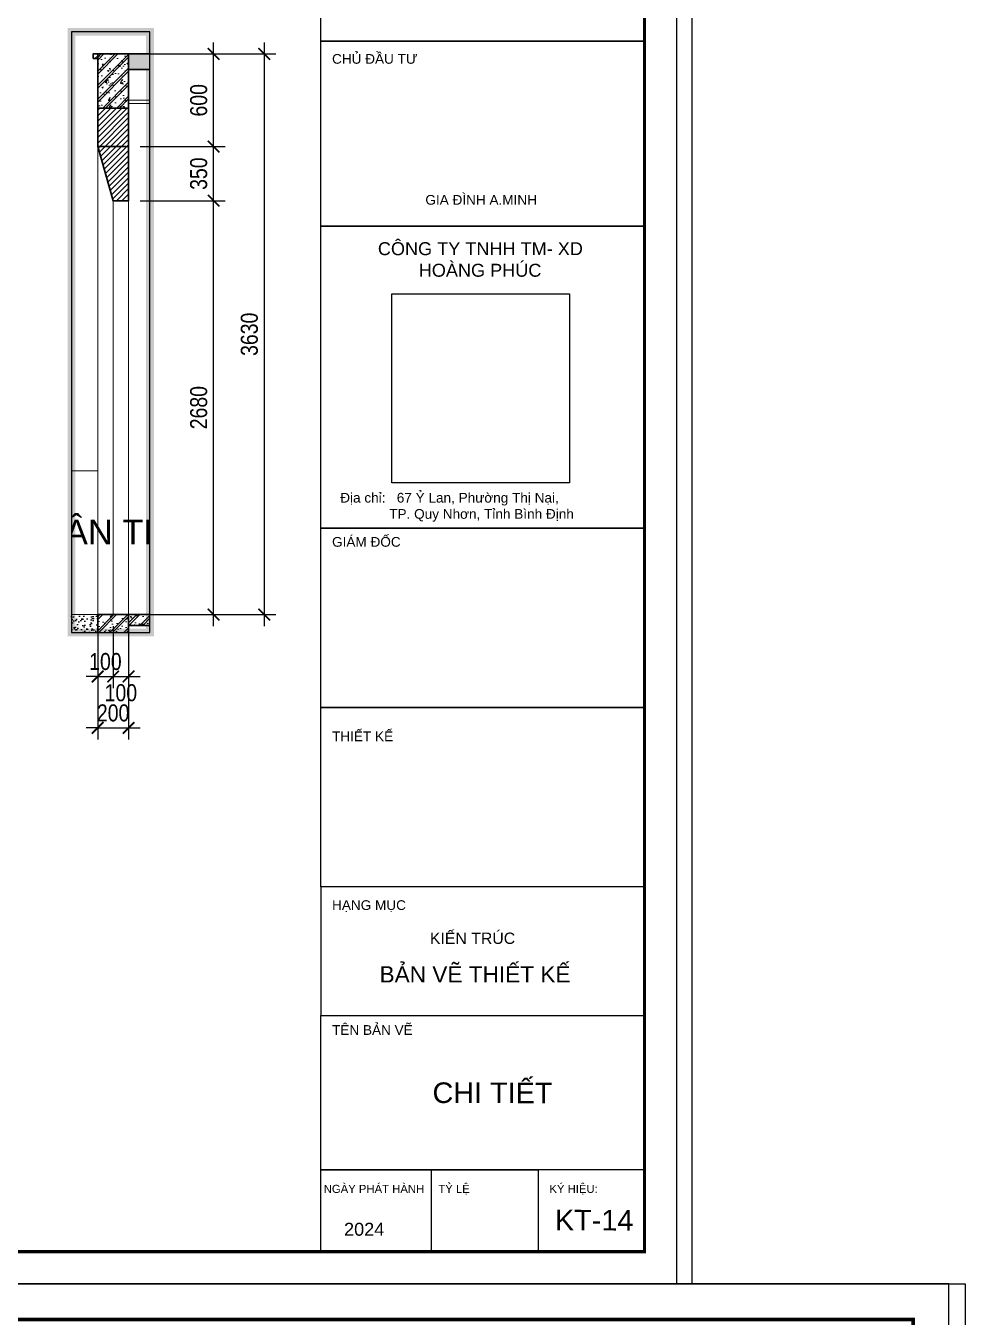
# Model space of a CAD drawing. Header units: inches. Extents: x 236662 to 497023, y -248575 to 81795.
# Drawn here: x 295838 to 301920, y -147477 to -139117 of the extents above; entities that cross this region are included whole.
import ezdxf
from ezdxf.enums import TextEntityAlignment as Align
from ezdxf.xclip import XClip

# ---------------------------------------------------------------- set-up
doc = ezdxf.new("R2010")
doc.units = ezdxf.units.IN
doc.header["$LTSCALE"] = 10
doc.header["$MEASUREMENT"] = 0
doc.header["$XCLIPFRAME"] = 2
doc.linetypes.add('ACAD_ISO02W100', pattern=[15, 12, -3])
for name, color, linetype in [('01. HP_TEXT', 9, 'Continuous'), ('07. HP_KY HIEU', 43, 'Continuous'), ('08. HP_DIM', 118, 'Continuous'), ('hach', 7, 'Continuous')]:
    doc.layers.add(name, color=color, linetype=linetype)
for name, color, linetype, lineweight in [('02. HP_BE TONG', 1, 'Continuous', 35), ('03. HP_TUONG', 2, 'Continuous', 35), ('06. HP_THAY 1', 134, 'Continuous', 15), ('06. HP_THAY 2', 147, 'Continuous', 13), ('09_HP_HATCH', 8, 'Continuous', 5)]:
    doc.layers.add(name, color=color, linetype=linetype, lineweight=lineweight)
doc.layers.add('Tpl_Bound', color=1, linetype='Continuous', plot=False)
doc.styles.get("Standard").update_dxf_attribs({"font": 'Arial.ttf'})
doc.styles.add('TA1', font='Arial.ttf')
doc.styles.add('TEXT (none)', font='Arial.ttf')
doc.styles.add('text2', font='VHELVCN.TTF')
doc.dimstyles.new('AL-100 (1-50)', dxfattribs={"dimscale": 0.5, "dimtxt": 220, "dimasz": 150, "dimexe": 150, "dimexo": 150, "dimgap": 80, "dimtad": 1, "dimdec": 0, "dimzin": 9, "dimtxsty": 'text2', "dimblk": 'ARCHTICK', "dimcen": 1, "dimdle": 150, "dimclrd": 256, "dimclre": 256, "dimclrt": 7, "dimadec": 0, "dimazin": 0, "dimtfac": 1, "dimtdec": 0, "dimtix": 1, "dimtmove": 2, "dimatfit": 3, "dimldrblk": 'ARCHTICK', "dimfxl": 1, "dimtolj": 1, "dimtzin": 0, "dimlwd": -1, "dimlwe": -1, "dimarcsym": 0})
picture_1 = doc.add_image_def('image1.jpg', size_in_pixel=(1818, 1935))

# ---------------------------------------------------------------- blocks, each defined once
blk = doc.blocks.new('KHUNG TEN A-3')
at = {"layer": '01. HP_TEXT'}
for points in [[(365, 191.95), (365, 220.95), (415, 220.95), (415, 191.95)], [(365, 163.34), (365, 191.95), (415, 191.95), (415, 163.34)], [(365, 116.74), (365, 163.34), (415, 163.34), (415, 116.74)], [(365, 89.04), (365, 116.74), (415, 116.74), (415, 89.04)], [(365, 61.35), (365, 89.04), (415, 89.04), (415, 61.35)], [(365, 61.35), (365, 41.47), (415, 41.47), (415, 61.35)], [(365, 17.61), (365, 41.47), (415, 41.47), (415, 17.61)], [(365, 5), (365, 17.61), (398.56, 17.61), (398.56, 5)], [(398.56, 5), (382.12, 5), (382.12, 17.61), (398.56, 17.61)], [(398.56, 5), (415, 5), (415, 17.61), (398.56, 17.61)]]:
    blk.add_lwpolyline(points, close=True, dxfattribs=at)
at = {"layer": '02. HP_BE TONG', "color": 1, "const_width": 0.5}
blk.add_lwpolyline([(15, 5), (415, 5), (415, 292), (15, 292)], close=True, dxfattribs=at)
at = {"layer": '06. HP_THAY 1'}
blk.add_lwpolyline([(0, 297), (420, 297), (420, 0), (0, 0)], close=True, dxfattribs=at)
at = {"layer": 'Defpoints'}
blk.add_lwpolyline([(0, 0), (420, 0), (420, 297), (0, 297)], close=True, dxfattribs=at)
at = {"layer": '01. HP_TEXT', "color": 7, "style": 'TA1'}
for s, height, p in [('CHỦ ĐẦU TƯ', 1.5, (366.75, 188.44)), ('GIÁM ĐỐC', 1.5, (366.75, 113.85)), ('THIẾT KẾ', 1.5, (366.75, 83.82)), ('HẠNG MỤC', 1.5, (366.75, 57.76)), ('TÊN BẢN VẼ', 1.5, (366.75, 38.47)), ('NGÀY PHÁT HÀNH', 1.25, (365.46, 14.06)), ('TỶ LỆ', 1.25, (383.16, 14.06)), ('KÝ HIỆU:', 1.25, (400.31, 14.06)), ('2024', 2, (368.6, 7.45))]:
    blk.add_text(s, height=height, dxfattribs=at).set_placement(p)
at = {"layer": '01. HP_TEXT', "style": 'TA1'}
for s, height, p in [('KIẾN TRÚC', 1.75, (388.44, 53.39)), ('BẢN VẼ THIẾT KẾ', 2.5, (388.83, 47.82))]:
    blk.add_text(s, height=height, dxfattribs=at).set_placement(p, align=Align.MIDDLE_CENTER)
at = {"layer": '01. HP_TEXT', "color": 7, "char_height": 1.5, "attachment_point": 1, "style": 'TA1'}
for s, width, insert in [('\\A1;\\pxi-1,l2,t4,11;GIA ĐÌNH A.MINH', 42.6333, (379.66, 168.17)), ('\\A1;\\pxi-0.01954,l2,t4.98046,11.98046;Địa chỉ:   67 Ỷ Lan, Phường Thị Nại, \\P             TP. Quy Nhơn, Tỉnh Bình Định ', 49.5509, (365.04, 122.17))]:
    blk.add_mtext_dynamic_manual_height_columns(s, width=width, gutter_width=2.41, heights=[62.37], dxfattribs=dict(at, insert=insert))
at = {"layer": '01. HP_TEXT', "insert": (364.26, 160.88), "char_height": 2, "attachment_point": 1, "style": 'TA1'}
blk.add_mtext_dynamic_manual_height_columns('\\pxi4.78245;CÔNG TY TNHH TM- XD \\P\\pi5.60885;      HOÀNG PHÚC', width=53.4572, gutter_width=0.0255, heights=[0], dxfattribs=at)
image = blk.add_image(picture_1, insert=(375.99, 123.73), size_in_units=(27.41, 29.18))
image.dxf.flags = 7
blk = doc.blocks.new('ÁDASDASDWD')
at = {"layer": '09_HP_HATCH'}
h = blk.add_hatch(dxfattribs=at)
h.set_pattern_fill('CHAU-01', color=256, scale=15, pattern_type=2)
h.set_pattern_definition([(50, (-55376.965, -37444.2), (107.58903, -9.41282), [11.25, -123.75]), (355, (-55376.97, -37444.2), (-20.8127, 112.82882), [9, -99]), (100.4514, (-55368, -37444.99), (86.7764, 103.41593), [9.56103, -105.17132]), (46.1842, (-55376.97, -37414.2), (160.08616, -24.82785), [16.875, -185.625]), (96.6356, (-55363.62, -37416.27), (140.1994, 146.11768), [14.34154, -157.75695]), (351.1842, (-55376.97, -37414.2), (140.1993, 146.1178), [13.5, -148.5]), (21, (-55361.965, -37421.7), (89.53606, -60.39283), [11.25, -123.75]), (326, (-55361.97, -37421.7), (36.4973, 108.7725), [9, -99]), (71.4514, (-55354.5, -37426.73), (126.0334, 48.37957), [9.56103, -105.17132]), (37.5, (-55376.965, -37444.2), (1.823978, 49.934078), [0, -97.8, 0, -100.5, 0, -99.375]), (7.5, (-55376.965, -37444.2), (39.46043, 59.161757), [0, -57.3, 0, -95.55, 0, -37.875]), (327.5, (-55410.415, -37444.2), (80.073365, -3.38323), [0, -37.5, 0, -117, 0, -155.25]), (317.5, (-55425.415, -37444.2), (87.477925, 15.01575), [0, -48.75, 0, -77.7, 0, -110.25]), (45, (-55376.965, -37444.2), (-45.07806, 45.07806), []), (45, (-55376.965, -37425.827), (-45.07806, 45.07806), [])])
h.paths.add_polyline_path([(-100, -350), (100, -350), (100, 0), (-100, 0)])
at = {"layer": '02. HP_BE TONG'}
blk.add_lwpolyline([(-100, -350), (100, -350), (100, 0), (-100, 0)], close=True, dxfattribs=at)
blk = doc.blocks.new('MATCAT 1-1')
at = {"layer": '09_HP_HATCH'}
h = blk.add_hatch(dxfattribs=at)
h.set_pattern_fill('ANSI31', color=8, scale=200)
h.paths.add_polyline_path([(-15000, 15100), (-15030, 15100), (-15030, 15070), (-15000, 15070)])
h.paths.add_polyline_path([(-14800, 14750), (-15000, 14750), (-15000, 14500), (-14800, 14500)])
h.paths.add_polyline_path([(-14800, 14500), (-15000, 14500), (-14900, 14150), (-14800, 14150)])
h = blk.add_hatch(dxfattribs=at)
h.set_pattern_fill('CHAU-01', color=256, scale=15, pattern_type=2)
h.set_pattern_definition([(50, (-151986.48, -63841.05), (107.589027, -9.41282), [11.25, -123.75]), (355, (-151986.48, -63841.05), (-20.8127, 112.82882), [9, -99]), (100.4514, (-151977.52, -63841.83), (86.77641, 103.41593), [9.56103, -105.17132]), (46.1842, (-151986.48, -63811.05), (160.08616, -24.82785), [16.875, -185.625]), (96.6356, (-151973.14, -63813.12), (140.1994, 146.11768), [14.34154, -157.75695]), (351.1842, (-151986.48, -63811.05), (140.1993, 146.11779), [13.5, -148.5]), (21, (-151971.48, -63818.55), (89.53606, -60.392834), [11.25, -123.75]), (326, (-151971.48, -63818.55), (36.4973, 108.77251), [9, -99]), (71.4514, (-151964.02, -63823.58), (126.033394, 48.379575), [9.56103, -105.17132]), (37.5, (-151986.483, -63841.05), (1.823978, 49.934078), [0, -97.8, 0, -100.5, 0, -99.375]), (7.5, (-151986.483, -63841.05), (39.46043, 59.161757), [0, -57.3, 0, -95.55, 0, -37.875]), (327.5, (-152019.933, -63841.05), (80.073365, -3.383231), [0, -37.5, 0, -117, 0, -155.25]), (317.5, (-152034.93, -63841.05), (87.477925, 15.015747), [0, -48.75, 0, -77.7, 0, -110.25]), (45, (-151986.483, -63841.05), (-45.078057, 45.078057), []), (45, (-151986.483, -63822.674), (-45.078057, 45.078057), [])])
h.paths.add_polyline_path([(-14800, 15100), (-14800, 15000), (-9600, 15000), (-9600, 15100)])
h = blk.add_hatch(dxfattribs=at)
h.set_pattern_fill('CHAU-01', color=256, scale=15, pattern_type=2)
h.set_pattern_definition([(50, (-70276.965, -25944.2), (107.58903, -9.41282), [11.25, -123.75]), (355, (-70276.97, -25944.2), (-20.8127, 112.82882), [9, -99]), (100.4514, (-70268, -25944.99), (86.7764, 103.41593), [9.56103, -105.17132]), (46.1842, (-70276.97, -25914.2), (160.08616, -24.82785), [16.875, -185.625]), (96.6356, (-70263.62, -25916.27), (140.1994, 146.11768), [14.34154, -157.75695]), (351.1842, (-70276.97, -25914.2), (140.1993, 146.1178), [13.5, -148.5]), (21, (-70261.965, -25921.7), (89.53606, -60.39283), [11.25, -123.75]), (326, (-70261.97, -25921.7), (36.4973, 108.7725), [9, -99]), (71.4514, (-70254.5, -25926.73), (126.0334, 48.37957), [9.56103, -105.17132]), (37.5, (-70276.965, -25944.2), (1.823978, 49.934078), [0, -97.8, 0, -100.5, 0, -99.375]), (7.5, (-70276.965, -25944.2), (39.46043, 59.161757), [0, -57.3, 0, -95.55, 0, -37.875]), (327.5, (-70310.415, -25944.2), (80.073365, -3.38323), [0, -37.5, 0, -117, 0, -155.25]), (317.5, (-70325.415, -25944.2), (87.477925, 15.01575), [0, -48.75, 0, -77.7, 0, -110.25]), (45, (-70276.965, -25944.2), (-45.07806, 45.07806), []), (45, (-70276.965, -25925.827), (-45.07806, 45.07806), [])])
h.paths.add_polyline_path([(-15000, 11200), (-14800, 11200), (-14800, 11470), (-15000, 11470)])
h = blk.add_hatch(dxfattribs=at)
h.set_pattern_fill('CHAU-01', color=256, scale=15, pattern_type=2)
h.set_pattern_definition([(50, (-119701.9, -69297.46), (107.58903, -9.41282), [11.25, -123.75]), (355, (-119701.9, -69297.46), (-20.8127, 112.82882), [9, -99]), (100.4514, (-119692.94, -69298.24), (86.77641, 103.41593), [9.56103, -105.17132]), (46.1842, (-119701.9, -69267.46), (160.08616, -24.82785), [16.875, -185.625]), (96.6356, (-119688.56, -69269.53), (140.1994, 146.11768), [14.34154, -157.75695]), (351.1842, (-119701.9, -69267.46), (140.1993, 146.1178), [13.5, -148.5]), (21, (-119686.9, -69274.96), (89.53606, -60.392834), [11.25, -123.75]), (326, (-119686.9, -69274.96), (36.4973, 108.77251), [9, -99]), (71.4514, (-119679.44, -69279.99), (126.033394, 48.379575), [9.56103, -105.17132]), (37.5, (-119701.904, -69297.46), (1.823978, 49.934078), [0, -97.8, 0, -100.5, 0, -99.375]), (7.5, (-119701.904, -69297.46), (39.46043, 59.161757), [0, -57.3, 0, -95.55, 0, -37.875]), (327.5, (-119735.354, -69297.46), (80.073365, -3.383231), [0, -37.5, 0, -117, 0, -155.25]), (317.5, (-119750.354, -69297.46), (87.477925, 15.015747), [0, -48.75, 0, -77.7, 0, -110.25]), (45, (-119701.904, -69297.46), (-45.078057, 45.078057), []), (45, (-119701.904, -69279.084), (-45.078057, 45.078057), [])])
h.paths.add_polyline_path([(-13400, 11470), (-14800, 11470), (-14800, 11400), (-13400, 11400)])
at = {"layer": 'hach'}
h = blk.add_hatch(dxfattribs=at)
h.set_pattern_fill('AR-SAND', color=8, scale=25, angle=45)
h.set_pattern_definition([(82.5, (-14800, 5189), (-35.17533, 32.94818), [0, -38, 0, -42.5, 0, -40.625]), (52.5, (-14800, 5189), (-18.60344, 81.1745), [0, -20.5, 0, -34.25, 0, -13.125]), (12.5, (-14821.744, 5167.256), (54.95073, 55.1508), [0, -12.5, 0, -45, 0, -58.75]), (2.5, (-14821.744, 5167.256), (37.62605, 68.6566), [0, -6.25, 0, -29.5, 0, -33.75])])
h.paths.add_polyline_path([(-15000, 11470), (-16000, 11470), (-16000, 11300), (-15000, 11300)])
at = {"layer": '02. HP_BE TONG'}
for points in [[(-14800, 15100), (-14800, 15000), (-9600, 15000), (-9600, 15100)], [(-15000, 11200), (-14800, 11200), (-14800, 11470), (-15000, 11470)]]:
    blk.add_lwpolyline(points, close=True, dxfattribs=at)
blk.add_lwpolyline([(-13400, 11500), (-13400, 11470), (-14800, 11470), (-14800, 11400), (-11100, 11400), (-11100, 11500), (-13400, 11500)], dxfattribs=at)
at = {"layer": '03. HP_TUONG'}
for points in [[(-15030, 15070), (-15000, 15070), (-15000, 15100), (-15030, 15100)], [(-15000, 14750), (-14800, 14750), (-14800, 14500), (-15000, 14500)], [(-15000, 14500), (-14800, 14500), (-14800, 14150), (-14900, 14150)]]:
    blk.add_lwpolyline(points, close=True, dxfattribs=at)
at = {"layer": '06. HP_THAY 1'}
for p, q in [((-15000, 14750), (-15000, 11470)), ((-14800, 14150), (-14800, 11470)), ((-15880, 12400), (-15000, 12400))]:
    blk.add_line(p, q, dxfattribs=at)
blk.add_lwpolyline([(-15000, 14500), (-15000, 11470), (-14900, 11470), (-14900, 14150)], dxfattribs=at)
at = {"layer": '06. HP_THAY 2'}
for p, q in [((-14800, 14800), (-13400, 14800)), ((-16000, 11470), (-15000, 11470))]:
    blk.add_line(p, q, dxfattribs=at)
blk.add_lwpolyline([(-14800, 14780), (-13400, 14780), (-13400, 14800), (-14800, 14800)], close=True, dxfattribs=at)
at = {"layer": '06. HP_THAY 1'}
blk.add_blockref('ÁDASDASDWD', (-14900, 15100), dxfattribs=at)
at = {"layer": '01. HP_TEXT', "style": 'TEXT (none)'}
blk.add_text('SÂN THƯỢNG 1', height=159.876, dxfattribs=at).set_placement((-15361.1, 11924.3))
blk = doc.blocks.new('_ArchTick')
at = {"color": 0, "linetype": 'ByBlock', "const_width": 0.15}
blk.add_lwpolyline([(-0.5, -0.5), (0.5, 0.5)], dxfattribs=at)
blk = doc.blocks.new('*D449')
at = {"layer": '08. HP_DIM', "transparency": 16777216}
for p, q in [((297053.8, -143003.7), (297053.8, -140173.7)), ((296578.3, -140248.7), (297128.8, -140248.7)), ((296717, -142928.7), (297128.8, -142928.7))]:
    blk.add_line(p, q, dxfattribs=at)
at = {"layer": 'Defpoints', "color": 0, "transparency": 16777216}
for p in [(296503.3, -140248.7), (297053.8, -140248.7), (296642, -142928.7)]:
    blk.add_point(p, dxfattribs=at)
at = {"layer": '08. HP_DIM', "transparency": 16777216, "xscale": 75, "yscale": 75, "zscale": 75}
for p, rotation in [((297053.8, -140248.7), 90), ((297053.8, -142928.7), 270)]:
    blk.add_blockref('_ArchTick', p, dxfattribs=dict(at, rotation=rotation))
at = {"layer": '08. HP_DIM', "color": 7, "transparency": 16777216, "insert": (296957.6, -141588.7), "char_height": 110, "attachment_point": 5, "rotation": 90, "style": 'text2'}
blk.add_mtext('\\A1;2680', dxfattribs=at)
blk = doc.blocks.new('*D450')
at = {"layer": '08. HP_DIM', "transparency": 16777216}
for p, q in [((297053.8, -140323.7), (297053.8, -139823.7)), ((296578.3, -139898.7), (297128.8, -139898.7)), ((296578.3, -140248.7), (297128.8, -140248.7))]:
    blk.add_line(p, q, dxfattribs=at)
at = {"layer": 'Defpoints', "color": 0, "transparency": 16777216}
for p in [(296503.3, -139898.7), (297053.8, -139898.7), (296503.3, -140248.7)]:
    blk.add_point(p, dxfattribs=at)
at = {"layer": '08. HP_DIM', "transparency": 16777216, "xscale": 75, "yscale": 75, "zscale": 75}
for p, rotation in [((297053.8, -139898.7), 90), ((297053.8, -140248.7), 270)]:
    blk.add_blockref('_ArchTick', p, dxfattribs=dict(at, rotation=rotation))
at = {"layer": '08. HP_DIM', "color": 7, "transparency": 16777216, "insert": (296957.6, -140073.7), "char_height": 110, "attachment_point": 5, "rotation": 90, "style": 'text2'}
blk.add_mtext('\\A1;350', dxfattribs=at)
blk = doc.blocks.new('*D451')
at = {"layer": '08. HP_DIM', "transparency": 16777216}
for p, q in [((297053.8, -139973.7), (297053.8, -139223.7)), ((296378.3, -139298.7), (297128.8, -139298.7)), ((296578.3, -139898.7), (297128.8, -139898.7))]:
    blk.add_line(p, q, dxfattribs=at)
at = {"layer": 'Defpoints', "color": 0, "transparency": 16777216}
for p in [(296303.3, -139298.7), (297053.8, -139298.7), (296503.3, -139898.7)]:
    blk.add_point(p, dxfattribs=at)
at = {"layer": '08. HP_DIM', "transparency": 16777216, "xscale": 75, "yscale": 75, "zscale": 75}
for p, rotation in [((297053.8, -139298.7), 90), ((297053.8, -139898.7), 270)]:
    blk.add_blockref('_ArchTick', p, dxfattribs=dict(at, rotation=rotation))
at = {"layer": '08. HP_DIM', "color": 7, "transparency": 16777216, "insert": (296957.6, -139598.7), "char_height": 110, "attachment_point": 5, "rotation": 90, "style": 'text2'}
blk.add_mtext('\\A1;600', dxfattribs=at)
blk = doc.blocks.new('*D452')
at = {"layer": '08. HP_DIM', "transparency": 16777216}
for p, q in [((296303.3, -143003.7), (296303.3, -143404.2)), ((296403.3, -143003.7), (296403.3, -143404.2)), ((296303.3, -143329.2), (296228.3, -143329.2)), ((296303.3, -143329.2), (296403.3, -143329.2)), ((296403.3, -143329.2), (296478.3, -143329.2))]:
    blk.add_line(p, q, dxfattribs=at)
at = {"layer": 'Defpoints', "color": 0, "transparency": 16777216}
for p in [(296303.3, -142928.7), (296403.3, -142928.7), (296403.3, -143329.2)]:
    blk.add_point(p, dxfattribs=at)
at = {"layer": '08. HP_DIM', "transparency": 16777216, "xscale": 75, "yscale": 75, "zscale": 75}
blk.add_blockref('_ArchTick', (296303.3, -143329.2), dxfattribs=at)
at = {"layer": '08. HP_DIM', "transparency": 16777216, "xscale": 75, "yscale": 75, "zscale": 75, "rotation": 180}
blk.add_blockref('_ArchTick', (296403.3, -143329.2), dxfattribs=at)
at = {"layer": '08. HP_DIM', "color": 7, "transparency": 16777216, "insert": (296353.3, -143233), "char_height": 110, "attachment_point": 5, "style": 'text2'}
blk.add_mtext('\\A1;100', dxfattribs=at)
blk = doc.blocks.new('*D453')
at = {"layer": '08. HP_DIM', "transparency": 16777216}
for p, q in [((296403.3, -143003.7), (296403.3, -143404.2)), ((296503.3, -143003.7), (296503.3, -143404.2)), ((296328.3, -143329.2), (296578.3, -143329.2))]:
    blk.add_line(p, q, dxfattribs=at)
at = {"layer": 'Defpoints', "color": 0, "transparency": 16777216}
for p in [(296403.3, -142928.7), (296503.3, -142928.7), (296503.3, -143329.2)]:
    blk.add_point(p, dxfattribs=at)
at = {"layer": '08. HP_DIM', "transparency": 16777216, "xscale": 75, "yscale": 75, "zscale": 75, "rotation": 180}
blk.add_blockref('_ArchTick', (296403.3, -143329.2), dxfattribs=at)
at = {"layer": '08. HP_DIM', "transparency": 16777216, "xscale": 75, "yscale": 75, "zscale": 75}
blk.add_blockref('_ArchTick', (296503.3, -143329.2), dxfattribs=at)
at = {"layer": '08. HP_DIM', "color": 7, "transparency": 16777216, "insert": (296453.3, -143435.1), "char_height": 110, "attachment_point": 5, "style": 'text2'}
blk.add_mtext('\\A1;100', dxfattribs=at)
blk = doc.blocks.new('*D454')
at = {"layer": '08. HP_DIM', "transparency": 16777216}
for p, q in [((296303.3, -143003.7), (296303.3, -143736.9)), ((296503.3, -143003.7), (296503.3, -143736.9)), ((296303.3, -143661.9), (296228.3, -143661.9)), ((296303.3, -143661.9), (296503.3, -143661.9)), ((296503.3, -143661.9), (296578.3, -143661.9))]:
    blk.add_line(p, q, dxfattribs=at)
at = {"layer": 'Defpoints', "color": 0, "transparency": 16777216}
for p in [(296303.3, -142928.7), (296503.3, -142928.7), (296503.3, -143661.9)]:
    blk.add_point(p, dxfattribs=at)
at = {"layer": '08. HP_DIM', "transparency": 16777216, "xscale": 75, "yscale": 75, "zscale": 75}
blk.add_blockref('_ArchTick', (296303.3, -143661.9), dxfattribs=at)
at = {"layer": '08. HP_DIM', "transparency": 16777216, "xscale": 75, "yscale": 75, "zscale": 75, "rotation": 180}
blk.add_blockref('_ArchTick', (296503.3, -143661.9), dxfattribs=at)
at = {"layer": '08. HP_DIM', "color": 7, "transparency": 16777216, "insert": (296403.3, -143565.7), "char_height": 110, "attachment_point": 5, "style": 'text2'}
blk.add_mtext('\\A1;200', dxfattribs=at)
blk = doc.blocks.new('*D455')
at = {"layer": '08. HP_DIM', "transparency": 16777216}
for p, q in [((297381.9, -139223.7), (297381.9, -143003.7)), ((296578.3, -139298.7), (297456.9, -139298.7)), ((296578.3, -142928.7), (297456.9, -142928.7))]:
    blk.add_line(p, q, dxfattribs=at)
at = {"layer": 'Defpoints', "color": 0, "transparency": 16777216}
for p in [(296503.3, -139298.7), (296503.3, -142928.7), (297381.9, -142928.7)]:
    blk.add_point(p, dxfattribs=at)
at = {"layer": '08. HP_DIM', "transparency": 16777216, "xscale": 75, "yscale": 75, "zscale": 75}
for p, rotation in [((297381.9, -139298.7), 90), ((297381.9, -142928.7), 270)]:
    blk.add_blockref('_ArchTick', p, dxfattribs=dict(at, rotation=rotation))
at = {"layer": '08. HP_DIM', "color": 7, "transparency": 16777216, "insert": (297285.7, -141113.7), "char_height": 110, "attachment_point": 5, "rotation": 90, "style": 'text2'}
blk.add_mtext('\\A1;3630', dxfattribs=at)

msp = doc.modelspace()

# ---------------------------------------------------------------- linework, layer by layer
at = {"layer": '07. HP_KY HIEU', "linetype": 'ACAD_ISO02W100', "ltscale": 5, "const_width": 50}
msp.add_lwpolyline([(296133, -139155.3), (296642, -139155.3), (296642, -143044.7), (296133, -143044.7)], close=True, dxfattribs=at)
at = {"layer": 'Tpl_Bound', "color": 1}
for points in [[(282444.6, -147262.5), (282444.6, -134810.7), (300149.3, -134810.7), (300149.3, -147262.5)], [(282444.6, -160959.6), (282444.6, -147262.5), (301919.7, -147262.5), (301919.7, -160959.6)]]:
    msp.add_lwpolyline(points, close=True, dxfattribs=at)

# ---------------------------------------------------------------- block references
at = {"color": 1}
for p, xscale, yscale, zscale in [((282444.6, -147262.5, -166.2), 41.92548438755171, 41.92548438755171, 41.92548438755171), ((282444.6, -160959.6, -154.9), 46.11803282630687, 46.11803282630687, 46.11803282630687)]:
    msp.add_blockref('KHUNG TEN A-3', p, dxfattribs=dict(at, xscale=xscale, yscale=yscale, zscale=zscale))
ref = msp.add_blockref('MATCAT 1-1', (311303.3, -154398.7))
XClip(ref).set_block_clipping_path([(-15170.2180118274, 11353.9982538376), (-14661.3163034371, 15243.3119081726)])

# ---------------------------------------------------------------- texts
at = {"char_height": 133.43, "attachment_point": 1, "rotation": 359.89856}
for s, width, insert in [('CHI TIẾT', 1796.114, (298471.3, -145957.4, -83.1)), ('KT-14', 522.002, (299264, -146782.1, -166.2))]:
    msp.add_mtext_dynamic_manual_height_columns(s, width=width, gutter_width=3.49, heights=[0], dxfattribs=dict(at, insert=insert))

# ---------------------------------------------------------------- dimensions: what is measured, and where the dimension line sits
at = {"layer": '08. HP_DIM'}
for base, p1, p2, picture, middle in [((297053.8, -139298.7), (296503.3, -139898.7), (296303.3, -139298.7), '*D451', (296957.6, -139598.7)), ((297381.9, -142928.7), (296503.3, -139298.7), (296503.3, -142928.7), '*D455', (297285.7, -141113.7)), ((297053.8, -139898.7), (296503.3, -140248.7), (296503.3, -139898.7), '*D450', (296957.6, -140073.7)), ((297053.8, -140248.7), (296642, -142928.7), (296503.3, -140248.7), '*D449', (296957.6, -141588.7))]:
    dim = msp.add_linear_dim(base=base, p1=p1, p2=p2, angle=90, dimstyle='AL-100 (1-50)', dxfattribs=at)
    dim.commit()
    dim.dimension.update_dxf_attribs({"geometry": picture, "text_midpoint": middle})
for base, p2, picture, middle in [((296403.3, -143329.2), (296403.3, -142928.7), '*D452', (296353.3, -143233)), ((296503.3, -143661.9), (296503.3, -142928.7), '*D454', (296403.3, -143565.7))]:
    dim = msp.add_linear_dim(base=base, p1=(296303.3, -142928.7), p2=p2, dimstyle='AL-100 (1-50)', dxfattribs=at)
    dim.commit()
    dim.dimension.update_dxf_attribs({"geometry": picture, "text_midpoint": middle})
dim = msp.add_linear_dim(base=(296503.3, -143329.2), p1=(296403.3, -142928.7), p2=(296503.3, -142928.7), dimstyle='AL-100 (1-50)', dxfattribs=at)
dim.commit()
dim.dimension.update_dxf_attribs({"geometry": '*D453', "text_midpoint": (296453.3, -143435.1), "dimtype": 160})

doc.saveas('drawing.dxf')
